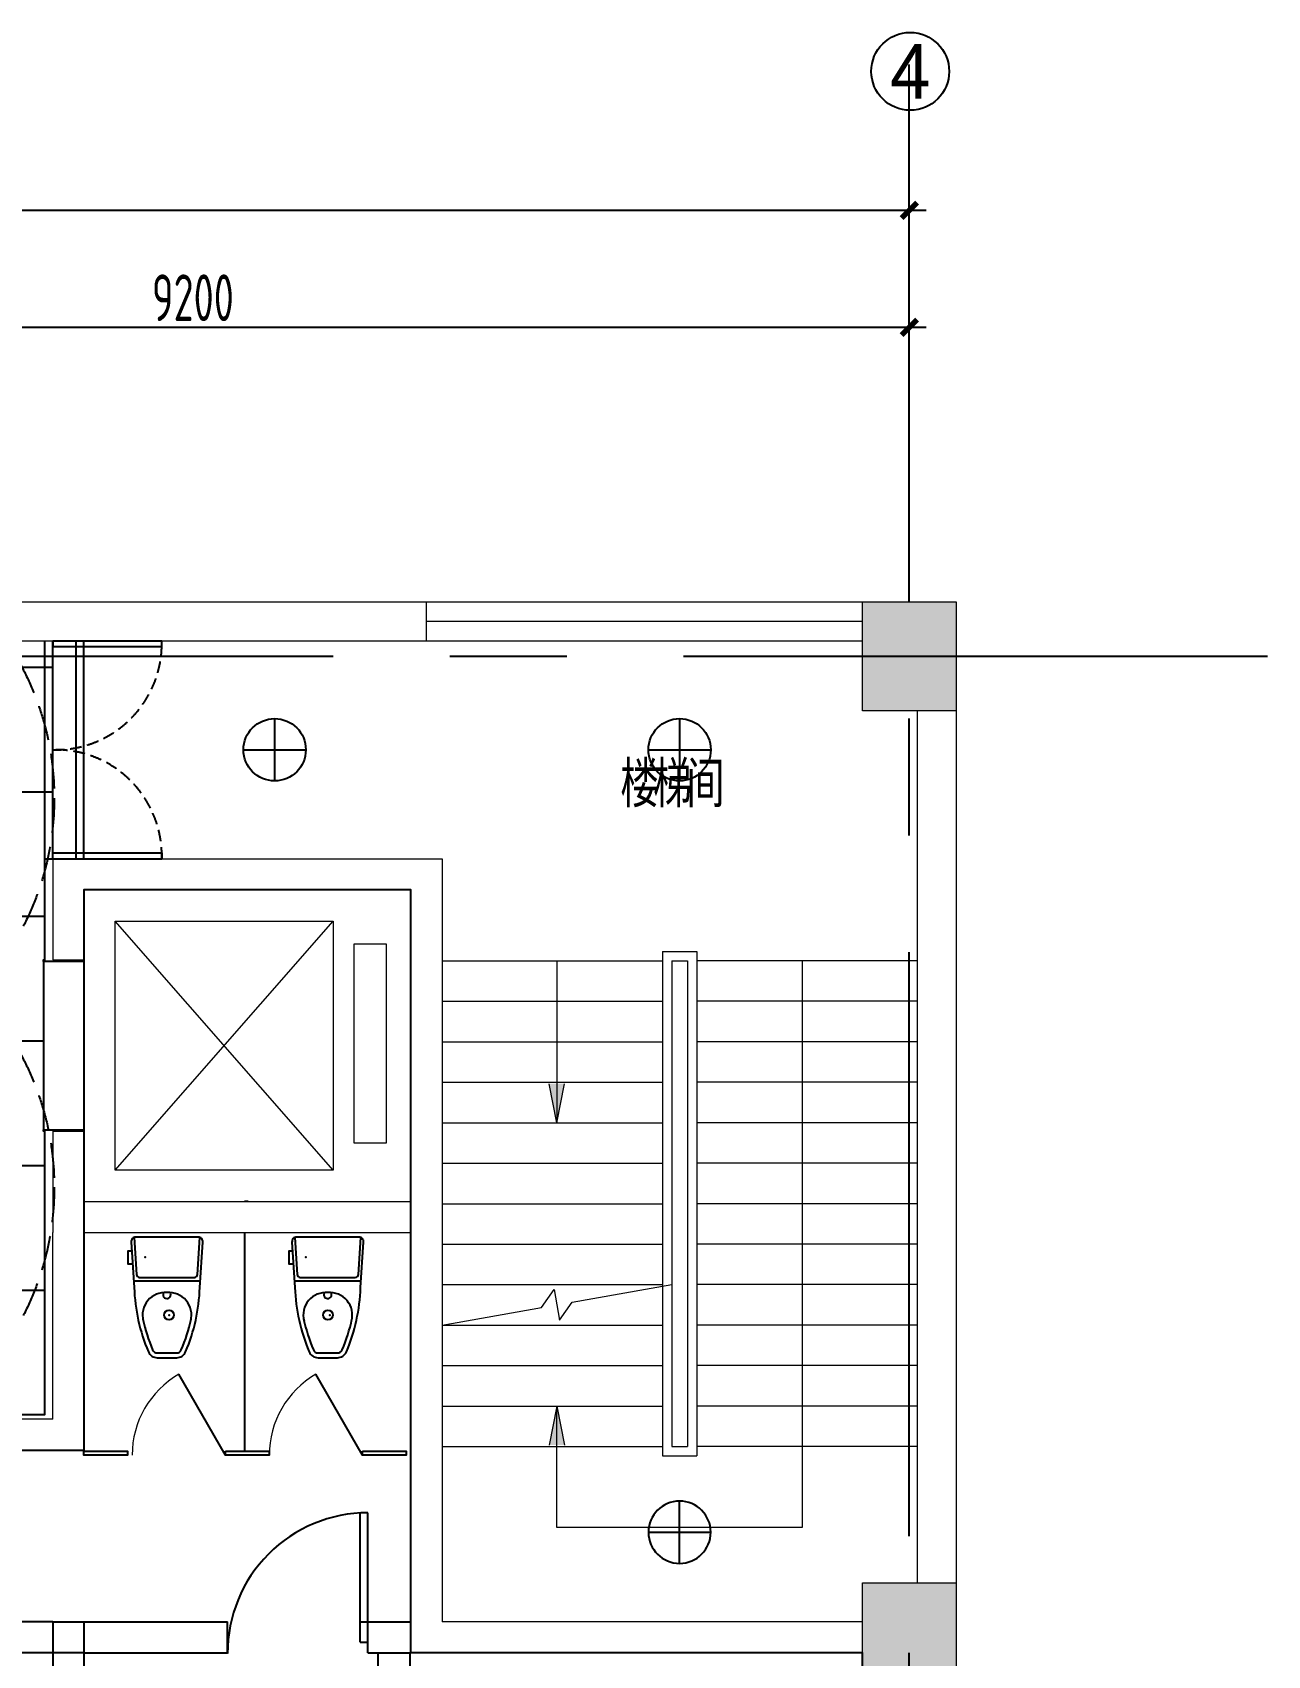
# Model space of a CAD drawing. Header units: millimetres. Extents: x -79903 to 358239, y -413462 to -100990.
# Drawn here: x -25441 to -17511, y -193735 to -183311 of the extents above; entities that cross this region are included whole.
import ezdxf
from ezdxf.enums import TextEntityAlignment as Align

# ---------------------------------------------------------------- set-up
doc = ezdxf.new("R2010")
doc.units = ezdxf.units.MM
doc.header["$LTSCALE"] = 300
for name, pattern in [('CENTER', [2, 1.25, -0.25, 0.25, -0.25]), ('DASH', [0.35, 0.25, -0.1]), ('DASHED2', [0.375, 0.25, -0.125])]:
    doc.linetypes.add(name, pattern=pattern)
doc.layers.get('DEFPOINTS').update_dxf_attribs({"color": 250})
for name, color, linetype in [('204-天花灯具', 1, 'Continuous'), ('A—轴线', 1, 'CENTER'), ('A—轴线尺寸', 1, 'Continuous'), ('C—平顶—喷淋', 5, 'Continuous'), ('C—平顶—灯具', 1, 'Continuous'), ('C—平顶—轮廓线', 4, 'Continuous'), ('F—地坪—hatch', 8, 'Continuous'), ('F—地坪—分格', 5, 'Continuous'), ('I—文字—房间名称', 40, 'Continuous'), ('P—平面—卫生间隔断1', 4, 'Continuous'), ('P—平面—洁具1', 4, 'Continuous'), ('P—平面—装饰面层线', 6, 'Continuous'), ('P—平面—门', 1, 'Continuous')]:
    doc.layers.add(name, color=color, linetype=linetype)
for name, color, linetype, lineweight in [('P-16 楼梯扶梯', 30, 'Continuous', 0), ('Q-01 原始墙柱', 7, 'Continuous', 0), ('Q-02 墙柱填充', 250, 'Continuous', 0), ('Q-11 建筑幕墙', 60, 'Continuous', 0)]:
    doc.layers.add(name, color=color, linetype=linetype, lineweight=lineweight)
doc.styles.add('ADD-dim', font='isocp.shx', dxfattribs={"width": 0.7, "bigfont": 'hztxt.shx'})
doc.styles.add('HZTXT', font='t.shx', dxfattribs={"bigfont": 'hztxt.shx'})
doc.styles.add('黑体', font='simhei.ttf', dxfattribs={"width": 0.8})
doc.dimstyles.new('ADD-(模型空间)', dxfattribs={"dimscale": 100, "dimtxt": 3, "dimasz": 1, "dimexe": 1, "dimexo": 1, "dimgap": 0.4, "dimtad": 1, "dimdec": 0, "dimrnd": 5, "dimzin": 0, "dimdsep": 46, "dimtxsty": 'ADD-dim', "dimblk1": 'DIM1', "dimblk2": 'DIM1', "dimsah": 1, "dimcen": 2, "dimclrd": 33, "dimclre": 33, "dimclrt": 4, "dimadec": 0, "dimazin": 0, "dimtfac": 2, "dimtdec": 0, "dimtix": 1, "dimtmove": 2, "dimatfit": 3, "dimldrblk": 'HBA_Leader_Arrow', "dimfxl": 5, "dimfxlon": 1, "dimtolj": 1, "dimtzin": 0, "dimarcsym": 0})

# ---------------------------------------------------------------- blocks, each defined once
blk = doc.blocks.new('zhlstair2_4300_3050_1_0_1475_4_13_13_00')
at = {"layer": 'P-16 楼梯扶梯', "color": 0, "linetype": 'ByBlock'}
for p, q in [((0, 0), (0, -1415)), ((260, 0), (260, -1415)), ((520, 0), (520, -1415)), ((780, 0), (780, -1415)), ((1040, 0), (1040, -1415)), ((1300, 0), (1300, -1415)), ((1560, 0), (1560, -1415)), ((1820, 0), (1820, -1415)), ((2080, 0), (2080, -1415)), ((2340, 0), (2227.359488712037, -639.0182851913278)), ((2340, 0), (2340, -1415)), ((2600, 0), (2600, -1415)), ((2860, 0), (2860, -1415)), ((3120, 0), (3120, -1415)), ((1040, -737), (789.9517823589249, -686.9911122447068)), ((2227.359488712037, -639.0182851913278), (2111.518285191328, -720.1405112879628)), ((2111.518285191328, -720.1405112879628), (2308.481714808672, -754.8594887120372)), ((2860, -737), (3110.047850248524, -686.989275289278)), ((0, -737), (1040, -737)), ((1040, -737), (789.9525171575218, -787.0125616634517)), ((2308.481714808672, -754.8594887120372), (2192.640511287963, -835.9817148086722)), ((3640, -737), (2860, -737)), ((2860, -737), (3110.048585020131, -787.0070507971656)), ((3640, -2313), (3640, -737)), ((2192.640511287963, -835.9817148086722), (2080, -1475)), ((-60, -1415), (3180, -1415)), ((-60, -1415), (-60, -1635)), ((3180, -1415), (3180, -1635)), ((0, -1475), (3120, -1475)), ((0, -1475), (0, -1575)), ((3120, -1475), (3120, -1575)), ((-60, -1635), (3180, -1635)), ((0, -1575), (3120, -1575)), ((0, -3050), (0, -1635)), ((260, -3050), (260, -1635)), ((520, -3050), (520, -1635)), ((780, -3050), (780, -1635)), ((1040, -3050), (1040, -1635)), ((1300, -3050), (1300, -1635)), ((1560, -3050), (1560, -1635)), ((1820, -3050), (1820, -1635)), ((2080, -3050), (2080, -1635)), ((2340, -3050), (2340, -1635)), ((2600, -3050), (2600, -1635)), ((2860, -3050), (2860, -1635)), ((3120, -3050), (3120, -1635)), ((0, -2313), (3640, -2313))]:
    blk.add_line(p, q, dxfattribs=at)
for points in [[(789.9517823589249, -686.9911122447068), (789.9525171575218, -787.0125616634517), (1040, -737)], [(3110.047850248524, -686.989275289278), (3110.048585020131, -787.0070507971656), (2860, -737)]]:
    blk.add_solid(points, dxfattribs=at)
blk = doc.blocks.new('SYL09141993')
at = {"layer": 'P—平面—门'}
for p, q in [((4.142522811889648e-06, 0), (4.142522811889648e-06, 700.25)), ((37.50000414252281, 700.25), (4.142522811889648e-06, 700.25)), ((37.50000414252281, 0), (37.50000414252281, 700.25)), ((1362.500004142523, 3.637978807091713e-12), (1362.500004142523, 700.2500000000036)), ((1362.500004142523, 700.2500000000036), (1400.000004142523, 700.2500000000036)), ((1400.000004142523, 3.637978807091713e-12), (1400.000004142523, 700.2500000000036)), ((4.142522811889648e-06, 0), (37.50000414252281, 0)), ((1400.000004142523, 3.637978807091713e-12), (1362.500004142523, 3.637978807091713e-12))]:
    blk.add_line(p, q, dxfattribs=at)
at = {"layer": 'P—平面—门', "color": 251, "linetype": 'DASHED2'}
blk.add_line((1362.500004142523, 3.637978807091713e-12), (37.50000414252281, 0), dxfattribs=at)
for centre, start, end in [((18.7500047981739, 18.99326634407043), 358.403004270139, 91.57653499074823), ((1381.250004142523, 18.99326157570249), 88.42346500925177, 181.596995729861)]:
    blk.add_arc(centre, 681.5147145502558, start, end, dxfattribs=at)
blk = doc.blocks.new('DIM1')
at = {"color": 8}
blk.add_line((-1.071428571420256, 0), (1.071428571420256, 0), dxfattribs=at)
at = {"const_width": 0.3571428571369176}
blk.add_lwpolyline([(-0.5, -0.5), (0.5, 0.5)], dxfattribs=at)
blk = doc.blocks.new('*D418')
at = {"layer": 'A—轴线尺寸', "color": 33, "lineweight": -2, "transparency": 16777216}
for p, q in [((18400.00000000001, 22412.97890114193), (18400.00000000001, 23012.97890114193)), ((27599.99999999943, 22412.97890114193), (27599.99999999943, 23012.97890114193)), ((18500.00000000001, 22912.97890114193), (27499.99999999943, 22912.97890114193))]:
    blk.add_line(p, q, dxfattribs=at)
at = {"layer": 'DEFPOINTS', "color": 0, "transparency": 16777216}
for p in [(27599.99999999943, 22912.97890114193), (18400.00000000001, 22029.88475449012), (27599.99999999943, 21588.46757894286)]:
    blk.add_point(p, dxfattribs=at)
at = {"layer": 'A—轴线尺寸', "color": 33, "lineweight": -2, "transparency": 16777216, "xscale": 100, "yscale": 100, "zscale": 100, "rotation": 180}
blk.add_blockref('DIM1', (18400.00000000001, 22912.97890114193), dxfattribs=at)
at = {"layer": 'A—轴线尺寸', "color": 33, "lineweight": -2, "transparency": 16777216, "xscale": 100, "yscale": 100, "zscale": 100}
blk.add_blockref('DIM1', (27599.99999999943, 22912.97890114193), dxfattribs=at)
at = {"layer": 'A—轴线尺寸', "color": 4, "transparency": 16777216, "insert": (22999.99999999972, 23103.08093255394), "char_height": 300, "attachment_point": 5, "style": 'ADD-dim'}
blk.add_mtext('\\A1;9200', dxfattribs=at)
blk = doc.blocks.new('HBA_Leader_Arrow')
blk.add_line((0, 0), (-1, -2.5011e-12))
at = {"extrusion": (0, 0, -1)}
blk.add_lwpolyline([(0, 0), (0.5972653364297003, -1.064895548016236), (0.9647843767884297, -0.7876872378553799), (0.0743038223095027, 5.9117e-12), (0.9647843767884297, 0.7876872378503778), (0.5972653364301542, 1.064895548012827)], close=True, dxfattribs=at)
for points in [[(-0.9647843767920676, 0.7876872378503778), (-0.5972653364351564, 1.064895548013055), (-0.0743038223163239, -2.274e-13), (0, 0)], [(-0.9647843767884297, -0.7876872378553799), (-0.5972653364297003, -1.064895548016236), (-0.0743038223163239, -2.274e-13), (0, 0)]]:
    blk.add_solid(points)
blk = doc.blocks.new('*D419')
at = {"layer": 'A—轴线尺寸', "color": 33, "lineweight": -2, "transparency": 16777216}
for p, q in [((-1600, 23164.37094734976), (-1600, 23764.37094734976)), ((-1500, 23664.37094734976), (27499.99999999943, 23664.37094734976)), ((27599.99999999943, 23164.37094734976), (27599.99999999943, 23764.37094734976))]:
    blk.add_line(p, q, dxfattribs=at)
at = {"layer": 'DEFPOINTS', "color": 0, "transparency": 16777216}
for p in [(27599.99999999943, 23664.37094734976), (-1600, 21710.90439101961), (27599.99999999943, 21710.90439101961)]:
    blk.add_point(p, dxfattribs=at)
at = {"layer": 'A—轴线尺寸', "color": 33, "lineweight": -2, "transparency": 16777216, "xscale": 100, "yscale": 100, "zscale": 100, "rotation": 180}
blk.add_blockref('DIM1', (-1600, 23664.37094734976), dxfattribs=at)
at = {"layer": 'A—轴线尺寸', "color": 33, "lineweight": -2, "transparency": 16777216, "xscale": 100, "yscale": 100, "zscale": 100}
blk.add_blockref('DIM1', (27599.99999999943, 23664.37094734976), dxfattribs=at)
at = {"layer": 'A—轴线尺寸', "color": 4, "transparency": 16777216, "insert": (12999.99999999971, 23854.47297876177), "char_height": 300, "attachment_point": 5, "style": 'ADD-dim'}
blk.add_mtext('\\A1;29200', dxfattribs=at)
blk = doc.blocks.new('A$C34155FBA')
blk.add_circle((0, 200), 200)
at = {"style": 'HZTXT'}
blk.add_attdef('00', text='', height=200, dxfattribs=at).set_placement((0, 200), align=Align.MIDDLE)
blk = doc.blocks.new('xdd')
at = {"layer": 'C—平顶—灯具'}
for p, q in [((0, 200), (0, -200)), ((-200, 0), (200, 0))]:
    blk.add_line(p, q, dxfattribs=at)
blk.add_circle((0, 0), 200, dxfattribs=at)
blk = doc.blocks.new('pen lin')
at = {"layer": 'C—平顶—喷淋'}
blk.add_hatch(color=8, dxfattribs=at).paths.add_polyline_path([(-27.5, 0, 1), (27.5, 0, 1)])
for radius in [49.99999999999999, 27.49999999999999]:
    blk.add_circle((0, 0), radius, dxfattribs=at)
at = {"layer": 'DEFPOINTS', "color": 251, "linetype": 'DASH', "ltscale": 3}
blk.add_circle((0, 0), 1800, dxfattribs=at)
blk = doc.blocks.new('$lvtry$00000217')
at = {"color": 0}
for p, q in [((-211.800034295331, -2.42446015716996), (-196.3802804152947, -239.4845524682023)), ((-213.7047456673754, -281.267438811512), (213.7047456673463, -281.267438811512)), ((-176.4224561388255, -258.1863806193578), (176.4224561387964, -258.1863806193578)), ((-62.30331637634663, -744), (62.30331637634663, -744))]:
    blk.add_line(p, q, dxfattribs=at)
blk.add_lwpolyline([(-210.9251737463237, -323.9999999997344, 0.09148988491362606), (-119.6778890975365, -735.9837508931214, 0.3012357252739106), (-62.30331637634299, -773.9999999999982), (62.30331637634663, -773.9999999999982, 0.3012357252739106), (119.6778890975402, -735.9837508931214, 0.09148988491362975), (210.9251737463237, -323.9999999997162), (229.9219663368895, -31.94725777328131, 0.4333687497814755), (199.9852299221711, 0), (-199.9852299221711, 0, 0.4333687497814394), (-229.9219663368858, -31.94725777328131)], format="xyb", close=True, dxfattribs=at)
blk.add_lwpolyline([(-220.7779489303939, -172.5254814815999), (-248.7039746781229, -172.5254814815999), (-248.7039746781229, -86.8645823438419), (-226.3498272206925, -86.8645823438419)], dxfattribs=at)
for points in [[(176.4224561387964, -258.1863806193578, 0.3953143601776505), (196.3802804152729, -239.4845524682096), (211.800034295331, -2.42446015716996)], [(-92.05115457126158, -724.2891564403617, 0.3012357252738049), (-62.30331637634663, -744)], [(62.30331637634663, -744, 0.3012357252738049), (92.05115457126158, -724.2891564403617)]]:
    blk.add_lwpolyline(points, format="xyb", dxfattribs=at)
for centre, radius, start, end in [((-176.4224561388255, -238.1863806193578), 20, 183.7216047919022, 270), ((-12.98205351940123, -500.4114713505114), 144.497500935229, 84.84543905292338, 194.8989874054225), ((-0.6451389841022319, -369.1974169775203), 25.00996054736276, 157.188947231923, 19.56624257471234), ((12.98205351940123, -500.4114713505114), 144.497500935229, 345.1010125945775, 95.1545609470766), ((951.0384959086368, -282.7418418764719), 1132.695921214894, 192.4462118869649, 202.9432882366949), ((-951.0384959086368, -282.7418418764719), 1132.695921214894, 337.0567117633051, 347.5537881130351)]:
    blk.add_arc(centre, radius, start, end, dxfattribs=at)
for p in [(-140.9869828498704, -128.3344312302215), (12.98205351940123, -500.4114713505114)]:
    blk.add_point(p, dxfattribs=at)
blk = doc.blocks.new('$TCHSYS$APDOOR2D')
blk.add_line((0.5, 0), (9.094947017729283e-16, 0.8660254037844392))
at = {"lineweight": 13}
blk.add_arc((0.5, 0), 1, 120, 180, dxfattribs=at)
blk = doc.blocks.new('A$C5AE9663F')
at = {"layer": 'A—轴线', "color": 24, "linetype": 'CENTER', "ltscale": 10}
for p, q in [((27599.99999999943, -2849.999999999927), (27599.99999999943, 24600.00000000007)), ((29900, 20799.99999999999), (-4400, 20799.99999999999))]:
    blk.add_line(p, q, dxfattribs=at)
at = {"layer": 'A—轴线尺寸'}
ref = blk.add_blockref('A$C34155FBA', (27605.72131344331, 24306.68550476556), dxfattribs=dict(at, xscale=1.25, yscale=1.25, zscale=1.25))
ref.add_attrib('00', '4', dxfattribs={"layer": '0', "color": 4, "height": 350, "style": 'HZTXT'}).set_placement((27605.72131344331, 24556.68550476554), align=Align.MIDDLE)
for base, p1, p2, picture, middle in [((27599.99999999943, 23664.37094734976), (-1600, 21710.90439101961), (27599.99999999943, 21710.90439101961), '*D419', (12999.99999999971, 23854.47297876177)), ((27599.99999999943, 22912.97890114193), (18400.00000000001, 22029.88475449012), (27599.99999999943, 21588.46757894286), '*D418', (22999.99999999972, 23103.08093255394))]:
    dim = blk.add_linear_dim(base=base, p1=p1, p2=p2, dimstyle='ADD-(模型空间)', dxfattribs=at)
    dim.commit()
    dim.dimension.update_dxf_attribs({"geometry": picture, "text_midpoint": middle})

msp = doc.modelspace()

# ---------------------------------------------------------------- hatches: boundary and pattern name
at = {"layer": 'F—地坪—hatch'}
h = msp.add_hatch(dxfattribs=at)
h.set_pattern_fill('A-方格[100*100]', color=251, scale=8)
h.set_pattern_definition([(0, (-33730.5460040041, -192187.7762030959), (0, 800), []), (90, (-33730.5460040041, -192187.7762030959), (-800, 4.898587196589413e-14), [])])
h.paths.add_polyline_path([(-25370.55547120911, -189277.7762028575), (-25370.55547120911, -189267.7762028575), (-25360.55547123891, -188617.7762030959), (-25310.55547123891, -188617.7762030959), (-25310.55547123891, -187217.7762030959), (-28710.55547123891, -187217.7762030959), (-28710.55547123891, -187667.7762030959), (-33730.55547123891, -187667.7762030959), (-33730.55547123891, -187867.7762030959), (-33860.55547123891, -187867.7762030959), (-33860.55547123891, -188867.7762030959), (-33729.95866814394, -188867.7762030959), (-33729.95866814394, -192186.3186672146), (-25360.55547123891, -192187.7762030959), (-25360.55547120911, -190367.7762033343), (-25370.55547120911, -190367.7762033343), (-25370.55547120911, -190357.7762033343), (-25370.55547114619, -189277.7762028575)])
at = {"layer": 'Q-02 墙柱填充'}
h = msp.add_hatch(color=252, dxfattribs=at)
h.dxf.hatch_style = 1
h.paths.add_polyline_path([(-47110.55547123891, -186967.7762030959), (-47710.55547123891, -186967.7762030959), (-47710.55547123891, -187667.7762030959), (-47110.55547123891, -187667.7762030959)])
h.paths.add_polyline_path([(-42560.55547123891, -187167.7762030959), (-43060.55547123891, -187167.7762030959), (-43060.55547123891, -187667.7762030959), (-42560.55547123891, -187667.7762030959)])
h.paths.add_polyline_path([(-37910.55547123891, -186967.7762030959), (-38510.55547123891, -186967.7762030959), (-38510.55547123891, -187667.7762030959), (-37910.55547123891, -187667.7762030959)])
h.paths.add_polyline_path([(-33360.55547123891, -187167.7762030959), (-33860.55547123891, -187167.7762030959), (-33860.55547123891, -187667.7762030959), (-33360.55547123891, -187667.7762030959)])
h.paths.add_polyline_path([(-28710.55547123891, -186967.7762030959), (-29310.55547123891, -186967.7762030959), (-29310.55547123891, -187667.7762030959), (-28710.55547123891, -187667.7762030959)])
h.paths.add_polyline_path([(-19510.55547123891, -186967.7762030959), (-20110.55547123891, -186967.7762030959), (-20110.55547123891, -187667.7762030959), (-19510.55547123891, -187667.7762030959)])
h.paths.add_polyline_path([(-19510.55547123891, -193267.7762030959), (-20110.55547123891, -193267.7762030959), (-20110.55547123891, -193967.7762030959), (-19510.55547123891, -193967.7762030959)])
h.paths.add_polyline_path([(-28710.55547123891, -193267.7762030959), (-29310.55547123891, -193267.7762030959), (-29310.55547123891, -193967.7762030959), (-28710.55547123891, -193967.7762030959)])
h.paths.add_polyline_path([(-28710.55547123891, -197367.7762030959), (-29310.55547123891, -197367.7762030959), (-29310.55547123891, -198067.7762030959), (-28710.55547123891, -198067.7762030959)])
h.paths.add_polyline_path([(-19510.55547123891, -197367.7762030959), (-20110.55547123891, -197367.7762030959), (-20110.55547123891, -198067.7762030959), (-19510.55547123891, -198067.7762030959)])
h.paths.add_polyline_path([(-37910.55547123891, -197367.7762030959), (-38510.55547123891, -197367.7762030959), (-38510.55547123891, -198067.7762030959), (-37910.55547123891, -198067.7762030959)])
h.paths.add_polyline_path([(-47110.55547123891, -197367.7762030959), (-47710.55547123891, -197367.7762030959), (-47710.55547123891, -198067.7762030959), (-47110.55547123891, -198067.7762030959)])
h.paths.add_polyline_path([(-47110.55547123891, -207767.7762030959), (-47710.55547123891, -207767.7762030959), (-47710.55547123891, -208467.7762030959), (-47110.55547123891, -208467.7762030959)])
h.paths.add_polyline_path([(-37910.55547123891, -207767.7762030959), (-38510.55547123891, -207767.7762030959), (-38510.55547123891, -208467.7762030959), (-37910.55547123891, -208467.7762030959)])
h.paths.add_polyline_path([(-33360.55547123891, -207967.7762030959), (-33860.55547123891, -207967.7762030959), (-33860.55547123891, -208467.7762030959), (-33360.55547123891, -208467.7762030959)])
h.paths.add_polyline_path([(-28710.55547123891, -207767.7762030959), (-29310.55547123891, -207767.7762030959), (-29310.55547123891, -208467.7762030959), (-28710.55547123891, -208467.7762030959)])
h.paths.add_polyline_path([(-24160.55547123891, -207967.7762030959), (-24660.55547123891, -207967.7762030959), (-24660.55547123891, -208467.7762030959), (-24160.55547123891, -208467.7762030959)])
h.paths.add_polyline_path([(-19510.55547123891, -207767.7762030959), (-20110.55547123891, -207767.7762030959), (-20110.55547123891, -208467.7762030959), (-19510.55547123891, -208467.7762030959)])
h = msp.add_hatch(color=252, dxfattribs=at)
h.dxf.hatch_style = 1
h.paths.add_polyline_path([(-47110.55547123891, -186967.7762030959), (-47710.55547123891, -186967.7762030959), (-47710.55547123891, -187667.7762030959), (-47110.55547123891, -187667.7762030959)])
h.paths.add_polyline_path([(-42560.55547123891, -187167.7762030959), (-43060.55547123891, -187167.7762030959), (-43060.55547123891, -187667.7762030959), (-42560.55547123891, -187667.7762030959)])
h.paths.add_polyline_path([(-37910.55547123891, -186967.7762030959), (-38510.55547123891, -186967.7762030959), (-38510.55547123891, -187667.7762030959), (-37910.55547123891, -187667.7762030959)])
h.paths.add_polyline_path([(-33360.55547123891, -187167.7762030959), (-33860.55547123891, -187167.7762030959), (-33860.55547123891, -187667.7762030959), (-33360.55547123891, -187667.7762030959)])
h.paths.add_polyline_path([(-28710.55547123891, -186967.7762030959), (-29310.55547123891, -186967.7762030959), (-29310.55547123891, -187667.7762030959), (-28710.55547123891, -187667.7762030959)])
h.paths.add_polyline_path([(-19510.55547123891, -186967.7762030959), (-20110.55547123891, -186967.7762030959), (-20110.55547123891, -187667.7762030959), (-19510.55547123891, -187667.7762030959)])
h.paths.add_polyline_path([(-19510.55547123891, -193267.7762030959), (-20110.55547123891, -193267.7762030959), (-20110.55547123891, -193967.7762030959), (-19510.55547123891, -193967.7762030959)])
h.paths.add_polyline_path([(-28710.55547123891, -193267.7762030959), (-29310.55547123891, -193267.7762030959), (-29310.55547123891, -193967.7762030959), (-28710.55547123891, -193967.7762030959)])
h.paths.add_polyline_path([(-28710.55547123891, -197367.7762030959), (-29310.55547123891, -197367.7762030959), (-29310.55547123891, -198067.7762030959), (-28710.55547123891, -198067.7762030959)])
h.paths.add_polyline_path([(-19510.55547123891, -197367.7762030959), (-20110.55547123891, -197367.7762030959), (-20110.55547123891, -198067.7762030959), (-19510.55547123891, -198067.7762030959)])
h.paths.add_polyline_path([(-37910.55547123891, -197367.7762030959), (-38510.55547123891, -197367.7762030959), (-38510.55547123891, -198067.7762030959), (-37910.55547123891, -198067.7762030959)])
h.paths.add_polyline_path([(-47110.55547123891, -197367.7762030959), (-47710.55547123891, -197367.7762030959), (-47710.55547123891, -198067.7762030959), (-47110.55547123891, -198067.7762030959)])
h.paths.add_polyline_path([(-47110.55547123891, -207767.7762030959), (-47710.55547123891, -207767.7762030959), (-47710.55547123891, -208467.7762030959), (-47110.55547123891, -208467.7762030959)])
h.paths.add_polyline_path([(-37910.55547123891, -207767.7762030959), (-38510.55547123891, -207767.7762030959), (-38510.55547123891, -208467.7762030959), (-37910.55547123891, -208467.7762030959)])
h.paths.add_polyline_path([(-33360.55547123891, -207967.7762030959), (-33860.55547123891, -207967.7762030959), (-33860.55547123891, -208467.7762030959), (-33360.55547123891, -208467.7762030959)])
h.paths.add_polyline_path([(-28710.55547123891, -207767.7762030959), (-29310.55547123891, -207767.7762030959), (-29310.55547123891, -208467.7762030959), (-28710.55547123891, -208467.7762030959)])
h.paths.add_polyline_path([(-24160.55547123891, -207967.7762030959), (-24660.55547123891, -207967.7762030959), (-24660.55547123891, -208467.7762030959), (-24160.55547123891, -208467.7762030959)])
h.paths.add_polyline_path([(-19510.55547123891, -207767.7762030959), (-20110.55547123891, -207767.7762030959), (-20110.55547123891, -208467.7762030959), (-19510.55547123891, -208467.7762030959)])

# ---------------------------------------------------------------- linework, layer by layer
at = {"color": 1}
for p, q in [((-24054.57809901983, -190817.7762030959), (-24079.57809901983, -190817.7762030959)), ((-24079.57809901983, -191017.7762030959), (-24079.57809901983, -192422.7762030959))]:
    msp.add_line(p, q, dxfattribs=at)
for p, q in [((-23337.42927768454, -193648.1246844786), (-23337.42927768454, -192817.7762030959)), ((-23337.42927768454, -193648.1246844786), (-23337.42927768454, -192817.7762030959)), ((-23287.42927768454, -193717.7762030959), (-23287.42927768454, -192817.7762030959)), ((-25310.55547123891, -193517.7762030959), (-25310.55547123891, -194467.7762030959)), ((-25110.55547123891, -193517.7762030959), (-24187.42927768454, -193517.7762030959)), ((-25110.55547123891, -193517.7762030959), (-25110.55547123891, -194467.7762030959)), ((-24187.42927768454, -193717.7762030957), (-24187.42927768454, -193517.7762030957)), ((-23337.42927768454, -193517.7762030959), (-23010.55547123891, -193517.7762030959)), ((-23337.42927768454, -193648.1246844786), (-23287.42927768451, -193648.1246844786)), ((-25110.55547123891, -193717.7762030958), (-24187.42927768454, -193717.7762030959)), ((-23287.42927768454, -193717.7762030959), (-23010.55547123891, -193717.7762030959)), ((-23221.27346191058, -194007.8114330668), (-23221.27346191058, -193717.7762030959)), ((-23016.65813702697, -194007.8114330668), (-23015.17079612252, -193717.7762030959))]:
    msp.add_line(p, q)
at = {"color": 6}
for p, q in [((-25310.55547123891, -193517.7762030959), (-27310.55547123891, -193517.7762030959)), ((-25310.55547123891, -193517.7762030959), (-25110.55547123891, -193517.7762030959)), ((-25110.55547123891, -193717.7762030958), (-27310.55547123891, -193717.7762030959))]:
    msp.add_line(p, q, dxfattribs=at)
msp.add_lwpolyline([(-33860.55547123891, -187667.7762030959), (-47460.55547123891, -187667.7762030959), (-47460.55547123891, -190842.7762030959), (-47110.55547123891, -190842.7762030959), (-47110.55547123891, -198067.7762030959), (-47460.55547123891, -198067.7762030959), (-47460.55547123891, -207767.7762030959), (-47110.55547123891, -207767.7762030959), (-47110.55547123891, -208217.7762030959), (-20110.55547123891, -208217.7762030959), (-20110.55547123891, -207767.7762030959), (-19760.55547123891, -207767.7762030959), (-19760.55547123891, -193967.7762030959), (-20110.55547123891, -193967.7762030959), (-20110.55547123891, -193717.7762030959), (-23010.55547123891, -193717.7762030959), (-23010.55547123891, -188817.7762030959), (-25110.55547123891, -188817.7762030959), (-25110.55547123891, -192417.7762030959), (-29110.55547123891, -192417.7762030959), (-29310.55547123891, -192417.7762030959), (-29310.55547123891, -192317.7762030959), (-33860.55547123891, -192317.7762030959)], close=True)
msp.add_arc((-23287.42927768454, -193717.7762030959), 900, 90, 180.2481127781533)
at = {"layer": '204-天花灯具', "color": 6}
for centre in [(-24563.8234175556, -191548.1876744464), (-23543.30023674853, -191548.1876744464)]:
    msp.add_circle(centre, 31.08021206839476, dxfattribs=at)
at = {"layer": 'C—平顶—轮廓线'}
for p, q in [((-25360.55547118295, -188617.7762030959), (-25360.55547118295, -187217.7762030959)), ((-25160.55547118295, -188617.7762030959), (-25160.55547118295, -187217.7762030959)), ((-25370.55547116109, -189277.7762030964), (-25370.55547116109, -190357.7762030954))]:
    msp.add_line(p, q, dxfattribs=at)
at = {"layer": 'F—地坪—分格'}
for p, q in [((-25310.55547123891, -188617.7762030959), (-25310.55547123891, -187217.7762030959)), ((-25110.55547123891, -188617.7762030959), (-25110.55547123891, -187217.7762030959)), ((-25370.55547114619, -189277.7762030964), (-25370.55547114619, -190357.7762030954))]:
    msp.add_line(p, q, dxfattribs=at)
at = {"layer": 'P-16 楼梯扶梯', "color": 8}
for points in [[(-23510.55547123891, -190617.7762030959), (-24910.55547123891, -190617.7762030959), (-24910.55547123891, -189017.7762030959), (-23510.55547123891, -189017.7762030959)], [(-23376.02253025514, -189164.7385322452), (-23169.95107458276, -189164.7385322452), (-23169.95107458276, -190443.1891669631), (-23376.02253025514, -190443.1891669631)]]:
    msp.add_lwpolyline(points, close=True, dxfattribs=at)
at = {"layer": 'P—平面—卫生间隔断1', "color": 1}
for points in [[(-25110.55547123891, -192422.7762030958), (-24830.55547123891, -192422.7762030958), (-24830.55547123891, -192447.7762030958), (-25110.55547123891, -192447.7762030958)], [(-24200.55547123891, -192422.7762030959), (-23920.55547123891, -192422.7762030959), (-23920.55547123891, -192447.7762030959), (-24200.55547123891, -192447.7762030959)], [(-23320.55547123891, -192422.7762030959), (-23040.55547123891, -192422.7762030959), (-23040.55547123891, -192447.7762030959), (-23320.55547123891, -192447.7762030959)]]:
    msp.add_lwpolyline(points, close=True, dxfattribs=at)
at = {"layer": 'P—平面—装饰面层线'}
for points in [[(-25110.55547115955, -189277.7762030964), (-25370.55547116109, -189277.7762030964), (-25370.55547116109, -189267.7762030963), (-25360.55547116106, -189267.7762030963), (-25360.55547118295, -188617.7762030959), (-25310.55547123891, -188617.7762030959)], [(-28980.8377951507, -192217.7762030959), (-28980.8377951507, -192187.7762030959), (-25360.55547116106, -192187.7762030959), (-25360.55547116106, -190367.7762030956), (-25370.55547116109, -190367.7762030956), (-25370.55547116109, -190357.7762030954), (-25110.55547115955, -190357.7762030954)]]:
    msp.add_lwpolyline(points, dxfattribs=at)
at = {"layer": 'Q-01 原始墙柱'}
for p, q in [((-25510.55547123891, -186967.7762030959), (-22910.55547123891, -186967.7762030959)), ((-22910.55547123891, -187217.7762030959), (-22910.55547123891, -186967.7762030959)), ((-25510.55547123891, -187217.7762030959), (-22910.55547123891, -187217.7762030959)), ((-19760.55547123891, -187667.7762030959), (-19760.55547123891, -193267.7762030959)), ((-19510.55547123891, -187667.7762030959), (-19510.55547123891, -193267.7762030959)), ((-25310.55547123891, -188617.7762030959), (-22810.55547123891, -188617.7762030959)), ((-25310.55547123891, -188617.7762030959), (-25310.55547122401, -189267.7762030959)), ((-22810.55547123891, -188617.7762030959), (-22810.55547123891, -193517.7762030959)), ((-25110.55547123891, -188817.7762030959), (-25110.55547123891, -189267.7762030959)), ((-25110.55547123891, -188817.7762030959), (-23010.55547123891, -188817.7762030959)), ((-23010.55547123891, -188817.7762030959), (-23010.55547123891, -190817.7762030959)), ((-25310.55547123891, -189267.7762030959), (-25110.55547123891, -189267.7762030959)), ((-25310.55547123891, -190367.7762030959), (-25110.55547123891, -190367.7762030959)), ((-25310.55547122401, -190367.7762030959), (-25310.55547123891, -191017.7762030959)), ((-25110.55547123891, -190367.7762030959), (-25110.55547123891, -190817.7762030959)), ((-25110.55547123891, -190817.7762030959), (-23010.55547123891, -190817.7762030959)), ((-25310.55547123891, -192217.7762030959), (-25310.55547123891, -191017.7762030959)), ((-25110.55547123891, -191017.7762030959), (-23010.55547123891, -191017.7762033343)), ((-25110.55547123891, -192417.7762030959), (-25110.55547123891, -191017.7762030959)), ((-23010.55547123891, -191017.7762033343), (-23010.55547123891, -193717.7762030959)), ((-25310.55547123891, -192217.7762030959), (-29310.55547123891, -192217.7762030959)), ((-25110.55547123891, -192417.7762030959), (-29110.55547123891, -192417.7762030959)), ((-20110.55547123891, -193517.7762030959), (-22810.55547123891, -193517.7762030959)), ((-20110.55547123891, -193717.7762030959), (-23010.55547123891, -193717.7762030959))]:
    msp.add_line(p, q, dxfattribs=at)
at = {"layer": 'Q-01 原始墙柱', "color": 8}
for p, q in [((-23510.55547123891, -190617.7762030959), (-24910.55547123891, -189017.7762030959)), ((-24910.55547123891, -190617.7762030959), (-23510.55547123891, -189017.7762030959)), ((-25110.55547123891, -190367.7762030959), (-25110.55547123891, -189267.7762030959))]:
    msp.add_line(p, q, dxfattribs=at)
at = {"layer": 'Q-01 原始墙柱'}
for points in [[(-20110.55547123891, -186967.7762030959), (-19510.55547123891, -186967.7762030959), (-19510.55547123891, -187667.7762030959), (-20110.55547123891, -187667.7762030959)], [(-20110.55547123891, -193267.7762030959), (-19510.55547123891, -193267.7762030959), (-19510.55547123891, -193967.7762030959), (-20110.55547123891, -193967.7762030959)]]:
    msp.add_lwpolyline(points, close=True, dxfattribs=at)
at = {"layer": 'Q-11 建筑幕墙', "color": 4}
for p, q in [((-22910.55547123891, -186967.7762030959), (-20110.55547123891, -186967.7762030959)), ((-22910.55547123891, -187092.7762030959), (-20110.55547123891, -187092.7762030959)), ((-22910.55547123891, -187217.7762030959), (-20110.55547123891, -187217.7762030959))]:
    msp.add_line(p, q, dxfattribs=at)

# ---------------------------------------------------------------- block references
at = {"layer": 'A—轴线'}
msp.add_blockref('A$C5AE9663F', (-47410.5535705213, -208117.7690574527), dxfattribs=at)
at = {"layer": 'C—平顶—喷淋'}
for p in [(-27100.69663315586, -188227.5274986625), (-27100.69663315586, -190727.5274986625)]:
    msp.add_blockref('pen lin', p, dxfattribs=at)
at = {"layer": 'C—平顶—轮廓线'}
for p in [(-23885.5554697935, -187917.7762185931, -6.894340875746146), (-21285.5554697935, -187917.7762185931, -6.894340875746146)]:
    msp.add_blockref('xdd', p, dxfattribs=at)
at = {"layer": 'C—平顶—轮廓线', "xscale": -1, "rotation": 180}
msp.add_blockref('xdd', (-21285.5554697935, -192942.7762030959), dxfattribs=at)
at = {"layer": 'P-16 楼梯扶梯', "color": 8, "xscale": -1, "rotation": 90}
msp.add_blockref('zhlstair2_4300_3050_1_0_1475_4_13_13_00', (-22810.55547123891, -189272.7762030959), dxfattribs=at)
at = {"layer": 'P—平面—洁具1'}
for p in [(-24576.805471075, -191047.7762030959), (-23544.3054710601, -191047.7762030959)]:
    msp.add_blockref('$lvtry$00000217', p, dxfattribs=at)
at = {"layer": 'P—平面—洁具1', "xscale": 600, "yscale": 600, "zscale": 25, "rotation": 359.999999974811}
for p in [(-24500.55547123891, -192447.7762028575), (-23620.55547123891, -192447.7762028575)]:
    msp.add_blockref('$TCHSYS$APDOOR2D', p, dxfattribs=at)
at = {"layer": 'P—平面—门', "rotation": 270}
msp.add_blockref('SYL09141993', (-25310.55547123891, -187217.7761990428), dxfattribs=at)

# ---------------------------------------------------------------- texts
at = {"layer": 'I—文字—房间名称', "insert": (-21349.86379267252, -187999.6550672998, 5835.233474550354), "char_height": 260, "width": 3342.99144747846, "attachment_point": 2, "style": '黑体'}
msp.add_mtext('{\\W0.7;\\T0.8;楼梯间}', dxfattribs=at)

doc.saveas('drawing.dxf')
